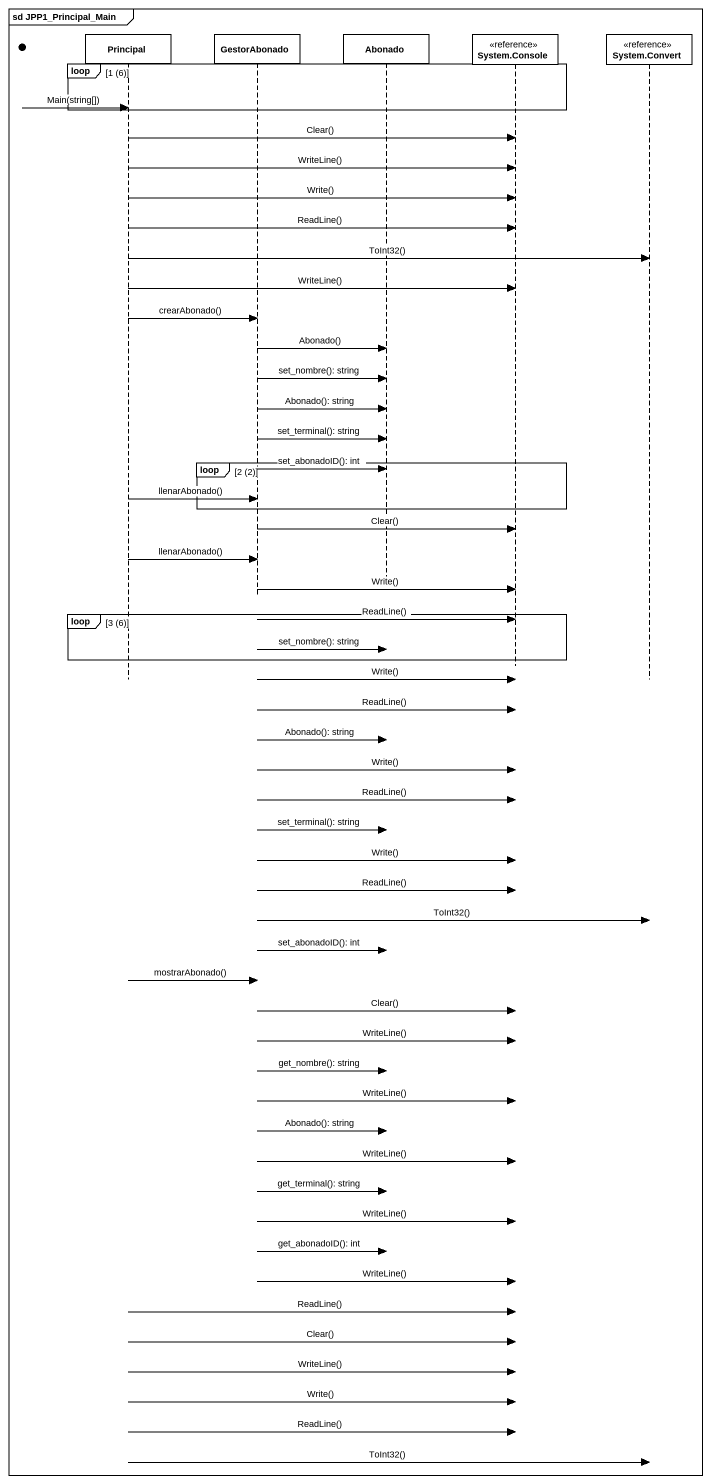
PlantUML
@startuml
mainframe sd JPP1_Principal_Main
hide footbox
participant Principal
participant GestorAbonado
participant Abonado
participant "System.Console" as System_Console <<reference>>
participant "System.Convert" as System_Convert <<reference>>

loop 1 (6)
  [o-> Principal : Main(string[])
end
Principal -> System_Console : Clear()
Principal -> System_Console : WriteLine()
Principal -> System_Console : Write()
Principal -> System_Console : ReadLine()
Principal -> System_Convert : ToInt32()
Principal -> System_Console : WriteLine()
Principal -> GestorAbonado : crearAbonado()
GestorAbonado -> Abonado : Abonado()
GestorAbonado -> Abonado : set_nombre(): string
GestorAbonado -> Abonado : Abonado(): string
GestorAbonado -> Abonado : set_terminal(): string
loop 2 (2)
  GestorAbonado -> Abonado : set_abonadoID(): int
  Principal -> GestorAbonado : llenarAbonado()
end
GestorAbonado -> System_Console : Clear()
Principal -> GestorAbonado : llenarAbonado()
GestorAbonado -> System_Console : Write()
loop 3 (6)
  GestorAbonado -> System_Console : ReadLine()
  GestorAbonado -> Abonado : set_nombre(): string
end
GestorAbonado -> System_Console : Write()
GestorAbonado -> System_Console : ReadLine()
GestorAbonado -> Abonado : Abonado(): string
GestorAbonado -> System_Console : Write()
GestorAbonado -> System_Console : ReadLine()
GestorAbonado -> Abonado : set_terminal(): string
GestorAbonado -> System_Console : Write()
GestorAbonado -> System_Console : ReadLine()
GestorAbonado -> System_Convert : ToInt32()
GestorAbonado -> Abonado : set_abonadoID(): int
Principal -> GestorAbonado : mostrarAbonado()
GestorAbonado -> System_Console : Clear()
GestorAbonado -> System_Console : WriteLine()
GestorAbonado -> Abonado : get_nombre(): string
GestorAbonado -> System_Console : WriteLine()
GestorAbonado -> Abonado : Abonado(): string
GestorAbonado -> System_Console : WriteLine()
GestorAbonado -> Abonado : get_terminal(): string
GestorAbonado -> System_Console : WriteLine()
GestorAbonado -> Abonado : get_abonadoID(): int
GestorAbonado -> System_Console : WriteLine()
Principal -> System_Console : ReadLine()
Principal -> System_Console : Clear()
Principal -> System_Console : WriteLine()
Principal -> System_Console : Write()
Principal -> System_Console : ReadLine()
Principal -> System_Convert : ToInt32()
@enduml
